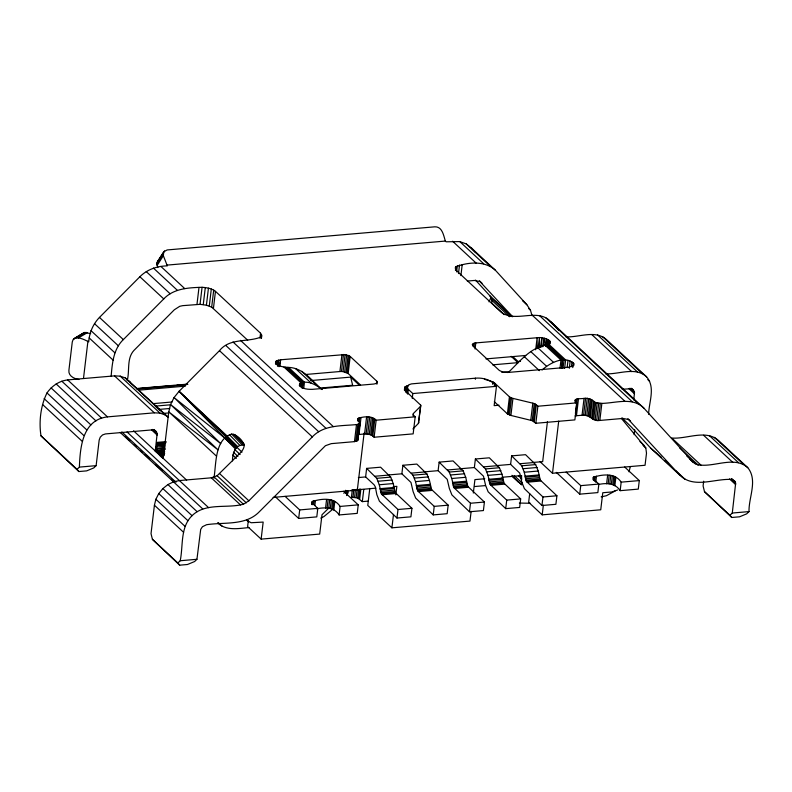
<?xml version="1.0" encoding="UTF-8"?>
<svg xmlns="http://www.w3.org/2000/svg" width="792" height="792" viewBox="0 0 792 792"><rect width="100%" height="100%" fill="white"/><g stroke="black" fill="none" stroke-linecap="round" stroke-linejoin="round"><path stroke-width="1.19" d="M541.778 347.015L541.867 337.748L539.441 337.55L475.794 342.916L473.359 343.481L472.289 344.56L472.873 345.857L499.396 370.498L502.91 372.101L507.632 372.478L568.973 367.181L573.725 365.577L574.091 363.726C564.647 354.905 550.034 362.885 542.065 369.983M544.124 345.213L544.243 338.194L541.867 337.748L540.5 347.47M154.202 429.521L157.153 433.62L155.272 450.985L163.231 458.38L163.776 453.222L164.489 452.598M562.231 368.349L562.468 359.835L546.44 344.936C530.472 347.718 520.017 361.132 509.068 371.735L501.841 372.369M546.183 345.936L546.401 338.847L544.243 338.194L542.966 346.658M547.955 344.431L548.193 339.679L546.401 338.847L545.351 346.094M549.143 345.381L549.499 340.61L548.193 339.679L547.529 344.5M111.167 376.032C112.256 363.201 113.434 349.054 123.344 339.6L163.756 298.921C173.626 288.427 188.615 287.664 202.069 287.298C206.732 287.585 211.692 288.377 215.464 291.337L260.568 333.224L261.726 335.818L261.053 336.996C247.658 342.599 229.928 337.59 219.473 350.658L179.051 391.347L174.062 397.554L170.557 404.544L168.775 411.86L163.231 458.38C157.846 455.113 154.965 448.282 157.568 442.352L165.894 441.639M157.826 267.528L156.846 264.053L157.489 261.558L163.716 251.836L167.142 249.945L434.808 226.819C442.342 226.443 443.659 235.778 445.361 241.065L446.143 241.788L459.805 241.6L466.27 243.936L471.537 248.094L495.416 270.27L526.868 304.742L530.472 310.207L532.046 315.642M78.923 379.507C74.26 378.814 68.251 375.992 68.894 370.349L72.28 341.936C73.953 333.897 84.655 339.798 88.724 341.847C89.338 332.729 93.09 323.997 99.465 317.424L139.877 276.745C147.104 269.438 157.182 266.023 167.32 265.874L163.35 255.707L163.716 251.836M276.566 364.27L276.952 360.637L280.615 359.776L345.104 354.568L350.183 356.459L376.715 381.101L377.299 382.397L376.23 383.477L373.794 384.041L312.454 389.337C307.959 389.417 302.356 389.149 299.346 385.358L299.772 383.516C307.029 379.665 316.414 384.754 321.998 389.545M275.596 363.785L275.854 361.38L276.952 360.637L276.368 364.162M277.903 366.171L278.576 360.093L277.428 365.924M168.379 417.285L125.294 377.952L120.186 376.141L114.503 375.873L67.666 379.913C59.212 380.883 51.737 386.001 46.995 392.951C40.56 405.831 38.818 421.888 40.986 435.847L78.863 471.547L86.665 470.874L93.793 467.914L96.129 465.656L99.178 440.085L100.257 437.184L102.554 434.927L105.425 433.927L152.272 429.878L156.014 431.204M83.487 378.487L87.942 341.114M78.863 471.547L77.062 469.359L79.398 467.102C80.101 447.213 82.556 419.79 107.465 416.879L154.301 412.83L159.984 413.107L165.092 414.909L168.448 417.483M127.165 380.734C129.898 370.973 126.453 358.528 133.907 350.47L174.319 309.781L179.734 306.306L182.714 305.653L200.039 304.346L206.415 305.187L211.682 307.147L247.708 340.223M213.909 478.249C216.355 464.518 214.394 439.491 231.67 434.056C237.085 434.64 242.5 440.124 244.243 445.104C244.164 448.024 242.5 450.608 240.55 452.678L217.127 475.745L211.286 477.814L179.438 480.556L173.567 481.833L167.914 484.565L162.865 488.585L158.756 493.594L155.875 499.267L154.42 505.217L151.025 533.63L152.41 539.332L179.675 565.181L187.486 564.498L194.614 561.538L196.941 559.291L200.693 529.393L202.445 526.72L206.583 524.71C224.245 521.977 245.748 525.947 259.43 511.652L325.443 445.698L331.284 443.639L354.469 441.639L357.628 440.57L360.004 422.938L357.598 419.76L357.855 418.522C363.419 416.424 371.527 415.523 376.15 420.196L415.186 416.82L413.157 433.868L374.121 437.243C370.379 432.937 363.964 433.986 358.984 434.511L361.023 417.463M196.97 304.425L199 287.377M200.039 304.346L202.069 287.298M203.257 304.603L205.296 287.555M206.415 305.187L208.445 288.139M209.286 306.058L211.315 289.011M179.675 565.181L177.883 562.983L180.21 560.736C183.328 545.787 180.031 527.383 192.05 515.681C204.791 503.108 224.552 508.058 240.471 504.91L243.451 504.257L248.866 500.792L312.325 436.897C323.69 424.73 341.372 426.047 356.499 424.591L358.934 424.017L360.004 422.938M211.682 307.147L213.711 290.1M213.434 308.385L215.464 291.337M232.531 460.885C232.155 453.925 235.501 443.896 244.223 445.035L233.66 434.165M259.984 338.095L260.568 333.224M261.122 338.194L261.558 334.541M261.429 338.253L261.726 335.818M248.332 520.443L247.609 526.561L261.132 539.124L319.691 534.075L321.998 514.75L328.967 507.88M279.893 365.864L280.615 359.776L279.041 366.706M261.132 539.124L263.172 522.077L251.123 522.74L246.48 520.225M299.485 385.952L299.772 383.516M300.465 386.437L300.901 382.783L283.962 367.043L279.408 365.973L276.26 364.221L275.497 363.231L275.854 361.38L275.527 363.746M301.346 387.308L301.92 382.427L285.546 367.221L283.962 367.043M302.395 388.367L303.118 382.239L287.09 367.349L285.546 367.221M303.772 387.981L304.465 382.209L288.545 367.419L287.09 367.349M316.642 508.811C324.611 507.197 334.224 506.989 339.105 514.948L357.222 513.384L358.241 504.86L340.115 506.425C334.056 497.01 321.235 498.594 312.266 501.544L312.503 503.425L317.81 508.355L316.79 516.879L298.673 518.443L299.693 509.919L285.1 496.366M311.632 504.563L311.929 502.128M311.969 503.979L312.266 501.544M312.563 504.702L312.998 501.049M313.642 504.346L314.077 500.692M314.85 505.355L315.424 500.485M305.771 374.477L339.926 371.527L341.956 354.479M339.926 371.527L341.461 371.478L343.49 354.44M325.562 508.038L326.581 499.514M360.538 385.001L348.153 373.507L343.065 371.616L345.104 354.568M327.096 507.999L328.116 499.475M344.649 371.903L346.678 354.856M328.71 508.127L329.729 499.603M346.084 372.339L348.114 355.291M330.284 508.424L331.303 499.9M347.272 372.883L349.312 355.836M331.719 508.86L332.739 500.336M348.153 373.507L350.183 356.459M332.917 509.404L333.937 500.881M333.798 510.018L334.808 501.494M339.105 514.948L340.115 506.425M354.469 441.639L356.499 424.591M357.558 420.958L357.855 418.522M355.816 441.431L357.855 424.383M358.301 420.473L358.588 418.037M356.895 441.065L358.934 424.017M359.231 421.324L359.667 417.671M359.132 424.076L359.42 421.641M357.628 440.57L359.667 423.522M357.964 439.986L359.915 422.294M352.311 489.862L351.44 497.168L357.598 497.99L362.32 501.623L368.419 501.088M352.975 497.128L353.846 489.822M354.578 497.257L355.45 489.951M356.162 497.554L357.172 489.03M364.112 433.115L357.311 490.129L273.121 497.406M364.567 434.026L366.597 416.978M357.598 497.99L358.608 489.466M366.092 433.986L368.132 416.938M358.786 498.534L359.954 488.793M359.667 499.158L360.825 489.416M367.706 434.115L369.735 417.067M369.28 434.412L371.319 417.364M362.32 501.623L363.775 489.446M376.428 383.536L376.715 381.101M365.627 476.923L366.637 468.399L380.586 467.201L390.684 477.121L393.218 483.556L395.347 492.683L411.929 508.306L410.909 516.829L396.97 518.027L379.388 501.168L376.853 494.733L375.299 486.763L374.072 484.763L365.627 476.923L358.37 477.556M370.715 434.848L372.755 417.8M376.923 384.189L377.21 381.754M371.913 435.392L373.953 418.344M372.794 436.016L374.824 418.968M374.121 437.243L376.15 420.196M369.785 488.436L367.765 505.415L391.901 527.828L469.973 521.087L471.141 511.325M404.464 390.624L404.9 386.971L408.523 385.268M405.643 392.08L406.365 385.991M406.435 392.802L407.147 386.773L409.286 384.615L411.454 383.892L475.497 378.17C483.288 377.537 491.525 379.913 496.465 386.328L494.158 405.643L499.01 405.227M406.742 392.882L407.147 386.773M407.246 390.426L407.821 385.595M407.732 394.188L408.306 389.367L407.316 388.05M391.901 527.828L393.505 514.414M395.832 494.891L396.851 486.347L393.159 486.664M401.871 473.794L402.89 465.27L416.83 464.072L426.928 473.982L429.462 480.427L431.59 489.555L448.173 505.167L447.153 513.691L433.214 514.899L415.642 498.039L413.107 491.594L410.979 482.467L401.871 473.794L388.961 474.913M396.97 518.027L397.99 509.503L381.407 493.891L379.279 484.763L376.745 478.318L366.637 468.399M412.246 398.386L412.82 393.555L408.306 389.367M413.097 415.929L413.394 413.493L420.443 406.385L420.7 405.157L405.385 390.743L404.395 389.436L404.9 386.971M412.929 428.967L418.414 423.433L420.7 405.157M418.414 423.433L420.78 405.801M455.45 270.418L455.885 266.765C468.102 261.984 485.149 260.588 495.416 270.27M456.618 271.874L457.35 265.785M458.489 273.577L459.508 265.053M460.904 275.596L462.211 264.637M438.115 470.666L439.134 462.142L453.073 460.934L463.181 470.854L465.716 477.299L467.834 486.427L484.417 502.039L483.407 510.563L469.468 511.771L451.885 494.901L449.351 488.466L447.223 479.338L438.115 470.666L425.205 471.784M433.214 514.899L434.234 506.375L417.651 490.763L415.523 481.625L412.988 475.19L402.89 465.27M473.072 345.916L473.359 343.481M474.002 346.777L474.438 343.124M475.061 349.005L475.794 342.916M475.358 379.309L475.497 378.17M474.368 467.537L475.378 459.013L489.327 457.806L499.425 467.726L501.96 474.16L504.088 483.298L520.671 498.91L519.651 507.434L505.712 508.632L488.129 491.773L485.595 485.338L483.476 476.21L474.368 467.537L460.281 468.755M469.468 511.771L470.478 503.247L453.895 487.625L451.767 478.497L449.232 472.062L439.134 462.142M473.319 493.03L474.923 479.606L484.773 478.754M492.565 384.229L492.852 381.793L484.437 379.249M494.317 385.466L494.604 383.031L492.852 381.793M703.662 481.199L703.098 485.942L704.484 491.644L731.749 517.483L739.56 516.81L746.678 513.85L749.014 511.592C748.598 497.416 757.993 480.219 747.787 467.676C734.907 456.142 715.988 466.458 700.96 465.132L698.069 464.983L693.376 462.389L643.985 408.246C632.897 396.693 615.622 403.158 601.861 403.395L595.703 402.574L591.426 399.554L587.218 398.287L577.15 398.881L575.002 400.326L576.903 402.851L574.873 419.899L535.837 423.274L532.204 420.661L510.909 415.444L507.395 413.84L509.424 396.792L494.604 383.031M508.276 414.463L510.305 397.416L509.424 396.792M509.474 415.008L511.503 397.96L510.305 397.416M510.909 415.444L512.939 398.396L511.503 397.96M492.644 364.845L517.968 362.657L518.097 361.518L512.79 356.588M510.612 464.399L511.632 455.875L525.571 454.677L535.669 464.597L538.204 471.032L540.332 480.16L556.915 495.772L555.895 504.296L541.956 505.504L524.383 488.644L521.849 482.209L519.72 473.072L510.612 464.399L496.525 465.617M505.712 508.632L506.732 500.108L490.149 484.496L488.02 475.368L485.486 468.933L475.378 459.013M535.679 349.787L537.134 337.61L537.194 348.529M530.769 420.225L532.808 403.178L512.939 398.396M532.204 420.661L534.244 403.613L532.808 403.178M533.402 421.205L535.442 404.158L534.244 403.613M534.283 421.829L536.313 404.781L535.442 404.158M535.837 423.274L537.867 406.227L536.313 404.781M529.68 493.713L528.66 502.286L542.193 514.849L600.742 509.791L602.771 492.743L611.978 491.951L617.74 489.941M547.46 421.502L542.678 461.627L533.006 462.469M541.956 505.504L542.975 496.98L526.393 481.368L524.264 472.24L521.73 465.795L511.632 455.875M542.193 514.849L543.342 505.187M560.013 368.122L560.983 360.043L545.064 345.262M561.439 368.409L562.468 359.835M563.013 368.32L564.033 359.786L547.658 344.579L546.44 344.936M564.607 368.438L565.627 359.915L548.678 344.173L547.658 344.579M621.542 418.592L645.807 447.935L646.5 453.202L645.054 465.27L552.489 473.269L558.707 421.106M567.131 367.646L568.003 360.34M569.299 368.29L570.171 360.984M571.408 366.676L571.992 361.805M572.745 367.607L573.329 362.736M575.042 402.178L575.338 399.742M575.636 402.9L576.071 399.247M575.408 413.493L577.15 398.881M575.111 415.929L576.467 415.721L578.497 398.673M576.467 415.721L582.041 415.246L584.08 398.198M582.041 415.246L583.575 415.206L585.615 398.158M731.749 517.483L729.947 515.295L732.283 513.038L735.659 483.17L734.521 480.754L730.769 479.427C714.374 478.655 693.614 488.674 679.972 475.319L628.482 419.522L623.007 418.433L599.831 420.443C593.851 421.898 590.584 415.879 585.189 415.335L587.218 398.287M586.763 415.622L588.803 398.574M588.199 416.057L590.238 399.01M598.811 484.437C606.494 482.764 615.513 483.15 620.156 490.674L638.283 489.11L639.293 480.586L621.176 482.15C615.107 472.725 602.296 474.309 593.317 477.259L593.554 479.15L598.861 484.07L597.851 492.594L579.724 494.158L580.744 485.635L566.151 472.091M589.397 416.602L591.426 399.554M590.278 417.226L592.307 400.178M591.604 418.453L593.634 401.405M592.475 419.077L594.515 402.029M593.673 419.621L595.703 402.574M595.109 420.057L597.138 403.009M596.683 420.354L598.722 403.306M598.297 420.483L600.326 403.435M599.831 420.443L601.861 403.395M593.03 479.695L593.317 477.259M593.614 480.427L594.049 476.774M594.544 481.279L595.129 476.408M595.752 482.288L596.485 476.2M606.622 483.763L607.632 475.24M608.157 483.724L609.167 475.2M609.761 483.853L610.781 475.329M611.335 484.14L612.355 475.616M612.77 484.575L613.79 476.051M613.968 485.12L614.988 476.596M614.849 485.743L615.869 477.22M620.156 490.674L621.176 482.15M633.788 399.93L634.501 392.387L631.551 388.278M634.135 434.669L634.719 429.779M648.628 414.315C648.846 402.178 655.736 387.437 646.628 376.883L606.83 339.926C595.732 329.442 579.16 337.541 565.963 336.867M549.935 344.015L550.232 341.6L549.499 340.61L548.876 345.441M538.025 348.51L539.441 337.55L539.461 347.381M164.201 452.866L158.212 453.361L155.272 450.985L157.568 442.352M302.049 387.991L303.118 382.239M629.036 471.814L630.333 466.508M163.211 454.667L159.727 455.063L163.716 455.489L164.231 453.559M164.538 452.034L157.568 452.064L155.757 448.094L156.628 446.965L157.113 443.688L166.201 442.164M489.02 301.831L491.099 297.327L491.406 298.584M455.885 266.765L455.212 267.934L456.37 270.527L501.465 312.414C516.453 323.057 537.768 307.296 551.133 322.007L643.985 408.246M413.394 413.493L413.137 414.731L415.186 416.82M346.55 495.564L347.846 492.97L347.797 490.743M156.974 262.726L164.588 250.896M156.846 264.053L163.073 254.321M157.113 265.429L163.35 255.707M160.538 455.41L162.885 455.212L160.538 455.41L163.231 458.38L162.152 455.034L163.776 453.222M157.489 261.558L159.529 259.974M343.768 493.287L346.381 490.713M333.264 508.83L323.938 516.572L320.76 518.107M90.674 333.62L84.694 332.462L73.339 339.332M615.265 490.882L606.395 495.733L601.158 496.871M548.678 344.173L550.341 342.56L550.232 341.6M74.329 338.432L83.467 333.006M75.547 337.887L84.694 332.462M76.913 337.738L86.051 332.323M78.329 337.996L87.466 332.581M156.529 445.203L164.845 444.223M164.38 450.42L157.064 450.559L155.757 448.094L156.737 448.826L164.885 447.302M157.064 450.559L165.261 449.341M164.677 453.519L158.945 454.37L163.815 454.044M164.667 451.292L157.568 452.064L155.272 450.985M166.538 265.152L445.361 241.065M467.31 281.071L474.438 280.457L479.912 281.536L512.642 316.77M136.561 388.525L186.991 384.17M139.867 388.476L155.856 387.1M158.311 386.882L174.309 385.506M176.764 385.288L182.922 384.754M185.377 384.546L187.843 384.338M136.996 389.02L186.199 384.773M485.961 358.905L525.71 355.469M138.65 390.169L185.387 386.13M518.097 361.518L520.522 361.31M310.88 380.546L350.668 377.111L359.518 385.318M320.117 388.06L352.648 385.249L350.668 377.111M153.816 403.573L172.022 401.999M155.806 406.068L170.369 404.811M158.737 409.444L169.656 408.504M605.761 373.824C618.958 374.497 635.521 366.399 646.628 376.883M163.706 413.375L168.557 412.949M412.82 393.555L496.465 386.328M622.225 389.278L631.036 388.704L633.362 389.961M537.867 406.227L576.903 402.851M79.398 467.102L96.129 465.656M747.787 467.676L718.601 440.57C705.721 429.036 686.803 439.352 671.774 438.025L700.96 465.132M375.081 476.24L389.02 475.042M411.335 473.111L425.274 471.913M447.579 469.983L461.518 468.775M483.823 466.854L497.762 465.647M520.067 463.716L534.016 462.518M376.745 478.318L390.684 477.121M412.988 475.19L426.928 473.982M449.232 472.062L463.181 470.854M485.486 468.933L499.425 467.726M521.73 465.795L535.669 464.597M378.17 481.229L392.109 480.021M414.424 478.101L428.363 476.893M450.668 474.962L464.607 473.764M486.912 471.834L500.851 470.626M523.166 468.706L537.105 467.498M379.279 484.763L393.218 483.556M415.523 481.625L429.462 480.427M451.767 478.497L465.716 477.299M488.02 475.368L501.96 474.16M524.264 472.24L538.204 471.032M351.311 490.288L375.923 488.159M501.999 477.269L521.7 475.566M379.982 488.684L393.921 487.476M416.226 485.555L430.165 484.348M452.47 482.417L466.419 481.219M488.723 479.289L502.663 478.081M524.967 476.16L538.907 474.952M380.111 489.743L394.05 488.545M416.354 486.615L430.294 485.417M452.598 483.486L466.547 482.278M488.852 480.358L502.791 479.15M525.096 477.22L539.035 476.022M380.388 491.317L394.327 490.109M416.642 488.189L430.581 486.981M452.885 485.05L466.825 483.853M489.129 481.922L503.068 480.714M525.373 478.794L539.322 477.586M380.833 492.733L394.772 491.525M417.077 489.595L431.016 488.397M453.321 486.466L467.27 485.258M489.575 483.338L503.514 482.13M525.819 480.2L539.758 479.002M381.407 493.891L395.347 492.683M417.651 490.763L431.59 489.555M453.895 487.625L467.834 486.427M490.149 484.496L504.088 483.298M526.393 481.368L540.332 480.16M474.586 486.535L485.486 485.595M382.071 494.723L396.01 493.515M418.315 491.594L432.254 490.387M454.558 488.456L468.498 487.258M490.812 485.328L504.752 484.12M527.056 482.199L540.995 480.992M299.693 509.919L317.81 508.355M580.744 485.635L598.861 484.07M397.99 509.503L411.929 508.306M434.234 506.375L448.173 505.167M470.478 503.247L484.417 502.039M506.732 500.108L520.671 498.91M542.975 496.98L556.915 495.772M248.985 527.571C238.55 528.502 225.928 531.095 217.632 522.789M530.343 503.267L519.364 503.059M180.21 560.736L196.941 559.291M732.283 513.038L749.014 511.592M156.628 446.965L164.835 446.371M159.727 455.063L163.192 454.826M156.737 448.826L165.102 448.48M157.113 443.688L165.607 443.51M156.796 445.094L164.924 445.431M341.461 371.478L343.065 371.616M583.575 415.206L585.189 415.335M288.545 367.419C303.128 367.686 311.85 380.992 321.978 389.426M512.493 476.705L521.829 484.862L512.978 476.655M621.928 417.829L631.462 427.116L650.796 448.213L661.36 457.291M226.344 436.412L236.778 447.401L179.051 391.347L237.6 446.767L227.037 435.907L179.051 391.347L235.412 448.985M714.414 437.362L743.599 464.458M709.305 435.55L738.481 462.657M602.643 336.709L642.441 373.675M647.807 379.606L649.608 381.289M597.534 334.907L637.332 371.864M703.623 435.273L732.808 462.38M591.852 334.63L631.65 371.587M731.729 478.566L735.263 481.853M731.234 479.071L735.659 483.17M729.481 478.883L735.669 484.625M631.392 388.545L634.105 391.06M629.977 388.189L634.501 392.387M629.086 388.803L634.511 393.842M466.27 243.936L490.149 266.112M545.866 317.859L638.718 404.098M459.805 241.6L483.684 263.776M539.402 315.513L632.254 401.752M522.443 300.633L526.868 304.742M679.496 447.737L698.069 464.983M528.7 308.563L530.472 310.207M686.644 455.836L695.485 464.043M689.842 459.103L693.376 462.389M452.588 241.233L476.467 263.409M532.184 315.147L625.037 401.386M479.358 280.734L482.011 283.199M627.878 418.671L630.59 421.176M704.484 491.644L729.947 515.295M475.517 280.081L489.585 295.495L511.701 316.028M489.585 295.495L491.03 297.683L511.365 316.572M664.904 460.578L668.438 463.865M675.517 470.438L685.238 479.467M491.03 297.683L491.782 300.297L509.474 316.721M650.796 448.213L679.972 475.319M504.187 314.652L491.812 303.158L491.782 300.297M639.966 441.589L644.49 445.787M643.094 445.411L645.807 447.935M537.679 347.619L553.598 362.399M530.66 351.49L546.579 366.27M524.344 356.687L539.382 370.646M511.147 356.321L517.968 362.657M624.7 467.032L639.293 480.586M494.317 401.702L507.395 413.84M556.271 472.378L579.724 494.158M539.976 461.647L552.489 473.269M520.077 475.378L521.849 477.022M518.423 475.754L521.958 479.031M514.157 475.547L522.116 482.932M301.742 371.27L317.661 386.05M295.515 368.537L311.434 383.328M160.875 266.429L184.754 288.605M240.461 340.352L333.323 426.591M153.42 268.072L177.299 290.238M233.016 341.986L325.868 428.225M146.253 271.587L170.131 293.763M225.849 345.5L318.701 431.739M139.877 276.745L163.756 298.921M219.473 350.658L312.325 436.897M343.649 491.307L358.241 504.86M99.465 317.424L123.344 339.6M236.59 447.084L242.005 452.123M234.719 449.51L240.144 454.539M233.422 452.202L237.937 456.4M94.476 323.631L118.345 345.807M232.749 455.014L236.363 458.37M275.22 496.663L298.673 518.443M90.971 330.63L114.85 352.796M89.189 337.937L113.068 360.113M216.533 456.212L168.775 411.86L217.988 449.836L170.557 404.544L220.76 443.649L174.062 397.554L224.72 437.986L236.046 448.143L225.68 436.976M125.294 377.952L165.092 414.909M155.252 406.138L159.667 410.246M120.186 376.141L159.984 413.107M114.503 375.873L154.301 412.83M219.681 473.685L248.866 500.792M217.127 475.745L246.312 502.851M214.266 477.16L243.451 504.257M211.286 477.814L240.471 504.91M154.044 429.779L156.766 432.303M152.628 429.422L157.153 433.62M151.747 430.036L157.172 435.075M246.797 520.186L248.569 521.839M133.561 430.828L186.655 480.14M127.066 431.996L208.613 507.662M67.666 379.913L107.465 416.879M121.81 431.897L176.002 482.229M125.354 436.382L129.868 440.58M134.383 444.767L136.194 446.45M140.709 450.638L142.51 452.321M145.223 454.836L149.738 459.033M156.064 464.904L162.38 470.775M171.418 479.16L174.121 481.675M218.384 522.779L221.998 526.136M120.117 432.363L202.752 508.939M61.796 381.19L101.594 418.146M167.914 484.565L197.099 511.672M56.153 383.922L95.941 420.889M162.865 488.585L192.05 515.681M51.104 387.932L90.892 424.898M158.756 493.594L187.942 520.7M46.995 392.951L86.793 429.907M155.875 499.267L185.061 526.373M44.114 398.623L83.903 435.58M154.42 505.217L183.605 532.323M42.649 404.573L82.447 441.53M40.986 435.847L77.062 469.359M152.41 539.332L177.883 562.983M345.401 490.476L347.846 492.97L345.629 490.307M235.175 434.976L244.114 444.173M231.67 434.056L242.233 444.916M229.393 434.659L239.956 445.52M344.965 491.773L347.351 494.267L345.055 491.377M511.949 475.299L518.681 482.457M306.94 375.467L312.523 381.388M551.133 322.007L558.578 330.175M471.537 248.094L475.675 252.628M357.39 438.689L357.885 439.342M129.482 381.16L130.68 382.922M161.35 455.4L163.231 458.38M162.974 454.291L163.716 455.489M418.671 422.205L418.75 422.849"/></g></svg>
